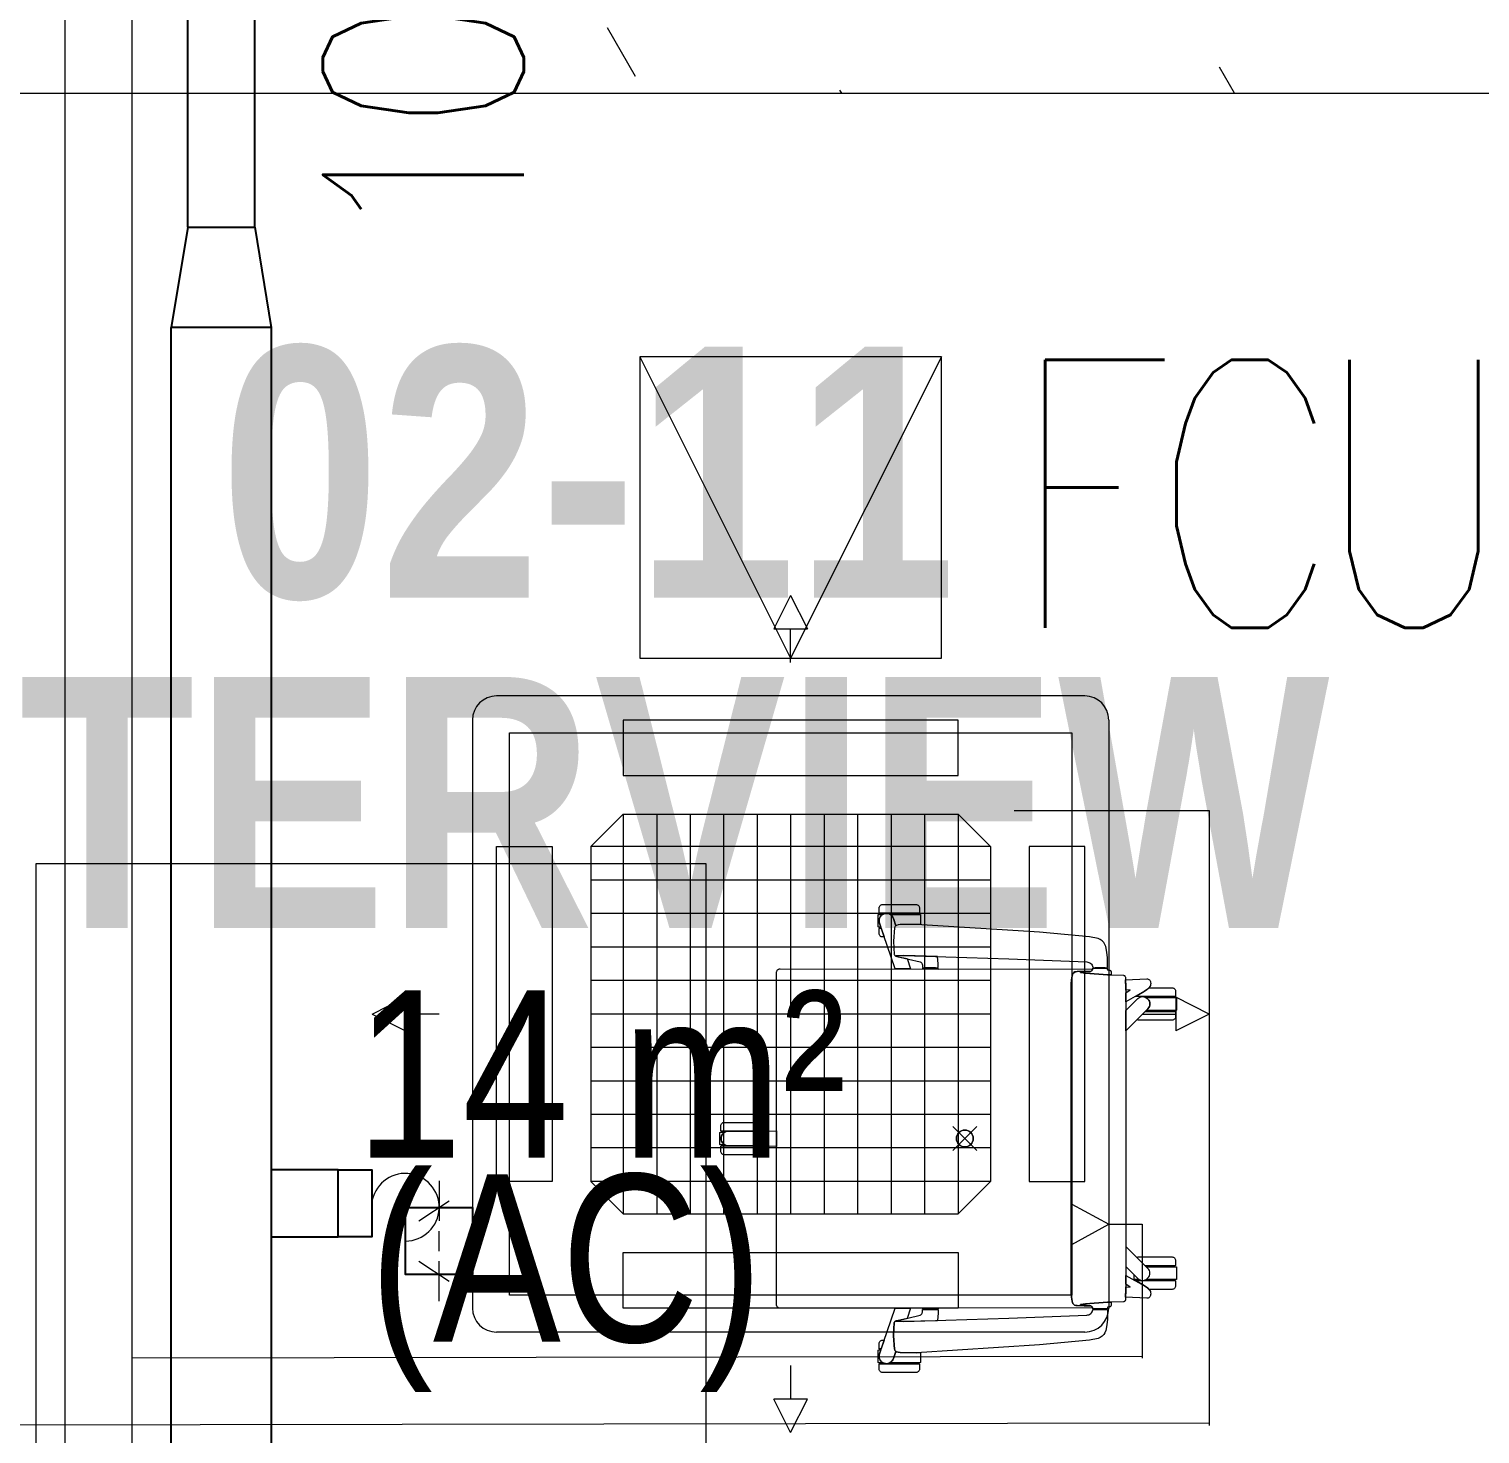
# Model space of a CAD drawing. Header units: millimetres. Extents: x 50620 to 404449, y -131543 to 97.
# Drawn here: x 357591 to 359758, y -90667 to -88569 of the extents above; entities that cross this region are included whole.
import ezdxf

# ---------------------------------------------------------------- set-up
doc = ezdxf.new("R2010")
doc.units = ezdxf.units.MM
doc.linetypes.add('CONTINOUS', pattern=[0])
for name, color, linetype, lineweight in [('1599_DB_A_BLK2_HQ_R21-2ND STOREY 20230517--$0$S-_COLN----_E', 8, 'Continuous', 9), ('A-_ANOTTBLK_P', 7, 'Continuous', 9), ('A-_ROOMNAME_A', 8, 'Continuous', 9), ('FURNITURE', 8, 'Continuous', 9), ('M-_ACMV TX', 6, 'Continuous', 25), ('M-_ACON----_E-N', 7, 'Continuous', 9), ('M-_ARCHI', 8, 'Continuous', 5), ('M-AC-TEXT', 5, 'CONTINOUS', 25), ('M-ACMV_CDP', 190, 'DRAIN_PIPE', 13), ('M-ACMV_FAD', 3, 'Continuous', 25), ('M-ACMV_FCU', 5, 'Continuous', 25), ('M-ACMV_FLEXD', 222, 'Continuous', 25), ('M-ACMV_REF-P', 134, '500-1-RP', 9), ('M-FA TEXT', 3, 'Continuous', 25), ('M_FCU_ACESSPANEL', 32, 'REFRIGERANT', 25)]:
    doc.layers.add(name, color=color, linetype=linetype, lineweight=lineweight)
doc.styles.add('Arial', font='arial.ttf', dxfattribs={"width": 0.8, "height": 300})
doc.styles.add('Arial Narrow_4', font='ARIALN.TTF', dxfattribs={"height": 375})
doc.styles.add('Arial Narrow_B_2', font='ARIALNB.TTF', dxfattribs={"height": 500})
doc.styles.add('ROMANS', font='romans.shx', dxfattribs={"width": 0.8})
doc.styles.get("Standard").update_dxf_attribs({"font": 'arial.ttf'})
doc.linetypes.add('500-1-RP', pattern='A,0.75,-0.5,0.75,-0.5,0.75,-0.5,0.75,-1.7,["RP",Standard,S=1,R=0,X=-1,Y=-0.5],-1.7', length=7.9)
doc.linetypes.add('BATTING', pattern='A,0.0001,-0.1,[134,ltypeshp.shx,S=0.1,R=0,X=-0.1,Y=0],-0.2,[134,ltypeshp.shx,S=0.1,R=180,X=0.1,Y=0],-0.1', length=0.4001)
doc.linetypes.add('DRAIN_PIPE', pattern='A,0.5,-0.2,["D",Standard,S=0.1,R=0,X=-0.1,Y=-0.05],-0.25', length=0.95)
doc.linetypes.add('REFRIGERANT', pattern='A,15,-5.08,["R",Standard,S=2.54,R=0,X=-2.54,Y=-1.27],-5.08', length=25.16)

# ---------------------------------------------------------------- blocks, each defined once
blk = doc.blocks.new('A$Ca8a76259')
at = {"layer": 'M-ACMV_FCU', "lineweight": 18}
for p, q in [((0, 625), (-25, 575)), ((0, 625), (25, 575)), ((-25, 575), (25, 575)), ((0, 525), (0, 575)), ((439, 475), (-439, 475)), ((439, 475), (439, 475)), ((-475, 439), (-475, -439)), ((475, 439), (475, 439)), ((475, 439), (475, -439)), ((-298.5, 250), (-250, 298.5)), ((-250, 298.5), (250, 298.5)), ((-250, 298.5), (-250, -298.5)), ((-200, 298.5), (-200, -298.5)), ((-150, 298.5), (-150, -298.5)), ((-100, 298.5), (-100, -298.5)), ((-50, 298.5), (-50, -298.5)), ((0, 298.5), (0, -298.5)), ((50, 298.5), (50, -298.5)), ((100, 298.5), (100, -298.5)), ((150, 298.5), (150, -298.5)), ((200, 298.5), (200, -298.5)), ((250, 298.5), (298.5, 250)), ((250, 298.5), (250, -298.5)), ((-298.5, 250), (-298.5, -250)), ((298.5, 250), (-298.5, 250)), ((298.5, 250), (298.5, -250)), ((298.5, 200), (-298.5, 200)), ((298.5, 150), (-298.5, 150)), ((298.5, 100), (-298.5, 100)), ((298.5, 50), (-298.5, 50)), ((-625, 0), (-575, 25)), ((-575, -25), (-575, 25)), ((575, 25), (575, -25)), ((625, 0), (575, 25)), ((-625, 0), (-575, -25)), ((-525, 0), (-575, 0)), ((298.5, 0), (-298.5, 0)), ((525, 0), (575, 0)), ((625, 0), (575, -25)), ((298.5, -50), (-298.5, -50)), ((298.5, -100), (-298.5, -100)), ((298.5, -150), (-298.5, -150)), ((298.5, -200), (-298.5, -200)), ((-250, -298.5), (-298.5, -250)), ((298.5, -250), (-298.5, -250)), ((250, -298.5), (298.5, -250)), ((-250, -298.5), (250, -298.5)), ((439, -475), (-439, -475)), ((0, -525), (0, -575)), ((25, -575), (-25, -575)), ((0, -625), (-25, -575)), ((0, -625), (25, -575))]:
    blk.add_line(p, q, dxfattribs=at)
for points in [[(-250, 356), (250, 356), (250, 439), (-250, 439)], [(420, 420), (420, -420), (-420, -420), (-420, 420)], [(-356, 250), (-356, -250), (-439, -250), (-439, 250)], [(356, 250), (356, -250), (439, -250), (439, 250)], [(-250, -356), (250, -356), (250, -439), (-250, -439)]]:
    blk.add_lwpolyline(points, close=True, dxfattribs=at)
for centre, start, end in [((-439, 439), 90, 180), ((439, 439), 0, 90), ((-439, -439), 180, 270), ((439, -439), 270, 0)]:
    blk.add_arc(centre, 36, start, end, dxfattribs=at)
blk = doc.blocks.new('A$C49267d6b')
at = {"layer": 'M-_ACON----_E-N', "lineweight": 0}
for p, q in [((0, 127), (0, 76.2)), ((-25.4, 76.2), (12.7, 101.6)), ((0, 63.5), (0, 38.1)), ((-25.4, 25.4), (12.7, 0)), ((0, -25.4), (0, 25.4))]:
    blk.add_line(p, q, dxfattribs=at)
blk = doc.blocks.new('A$C81577ca4')
at = {"layer": 'M-ACMV_REF-P', "lineweight": 0, "ltscale": 0.75}
for p, q in [((19, -95), (-36, -125)), ((-36, -125), (-86, -125)), ((19, -155), (-36, -125))]:
    blk.add_line(p, q, dxfattribs=at)
blk = doc.blocks.new('ACESS PANEL(450x450)')
at = {"layer": 'A-_ANOTTBLK_P', "color": 30, "ltscale": 10}
for p, q in [((-225, 225), (0, -225)), ((225, 225), (-225, 225)), ((-225, 225), (-225, -225)), ((225, 225), (0, -225)), ((225, -225), (225, 225)), ((-225, -225), (225, -225))]:
    blk.add_line(p, q, dxfattribs=at)
blk = doc.blocks.new('ARCHI 2ND_2024 09 11')
at = {"layer": '1599_DB_A_BLK2_HQ_R21-2ND STOREY 20230517--$0$S-_COLN----_E', "lineweight": 5}
h = blk.add_hatch(dxfattribs=at)
h.set_pattern_fill('FP_3', color=8, style=0, pattern_type=2)
h.set_pattern_definition([(6e-11, (-28420.7, -3975.34), (1016, 254), [83.82, -678.18, 83.82, -678.18, -4064]), (6e-11, (-28420.7, -3975.34), (1016, 254), [-1524, 83.82, -1440.18, 83.82, -678.18, -1778]), (6e-11, (-28420.7, -3975.34), (1016, 254), [-3810, 83.82, -424.18, 83.82, -1186.18]), (120, (-28039.7, -3848.34), (-727.9705, 752.8818), [83.82, -678.18, 83.82, -678.18, -4064]), (120, (-28039.7, -3848.34), (-727.9705, 752.8818), [-1524, 83.82, -1440.18, 83.82, -678.18, -1778]), (120, (-28039.7, -3848.34), (-727.9705, 752.8818), [-3810, 83.82, -424.18, 83.82, -1186.18]), (240, (-27912.7, -3340.34), (-288.0295, -1006.8818), [83.82, -678.18, 83.82, -678.18, -4064]), (240, (-27912.7, -3340.34), (-288.0295, -1006.8818), [-1524, 83.82, -1440.18, 83.82, -678.18, -1778]), (240, (-27912.7, -3340.34), (-288.0295, -1006.8818), [-3810, 83.82, -424.18, 83.82, -1186.18])])
h.paths.add_polyline_path([(-25861.6, -60666.7), (-23750, -60666.7), (-23750, -60566.7), (-28750, -60566.7), (-28750, -60666.7)], flags=0)
at = {"layer": '1599_DB_A_BLK2_HQ_R21-2ND STOREY 20230517--$0$S-_COLN----_E', "color": 8, "lineweight": 5}
blk.add_line((-28750, -60666.7), (-23750, -60666.7), dxfattribs=at)
at = {"layer": 'FURNITURE', "color": 8, "lineweight": 5, "flags": 128}
for points in [[(-27385.3, -63416.9), (-27385.3, -61816.9), (-26385.3, -61816.9), (-26385.3, -63416.9)], [(-26128.1, -61911), (-26128.1, -61893.7), (-26128.1, -61893.5), (-26128, -61893.3), (-26127.9, -61893.2), (-26127.8, -61893), (-26127.7, -61892.9), (-26127.6, -61892.9), (-26127.4, -61892.8), (-26127.3, -61892.8), (-26127.2, -61892.8), (-26120.9, -61892.8), (-26122.5, -61893.8), (-26123.9, -61895.2), (-26125, -61896.7), (-26125.9, -61898.4), (-26126.4, -61900.3), (-26126.6, -61902.2), (-26126.5, -61904.1), (-26126.1, -61906), (-26124, -61911.9), (-26127.2, -61911.9), (-26127.3, -61911.8), (-26127.5, -61911.8), (-26127.7, -61911.7), (-26127.8, -61911.6), (-26127.9, -61911.5), (-26128, -61911.4), (-26128, -61911.2), (-26128.1, -61911.1)], [(-26066.2, -61890.2), (-26066.2, -61890.4), (-26066.3, -61890.6), (-26066.4, -61890.8), (-26066.5, -61891), (-26066.7, -61891.1), (-26066.9, -61891.2), (-26067, -61891.2), (-26067.2, -61891.2), (-26125.6, -61891.2), (-26125.8, -61891.2), (-26126, -61891.2), (-26126.1, -61891.1), (-26126.3, -61891), (-26126.4, -61890.8), (-26126.5, -61890.6), (-26126.6, -61890.4), (-26126.6, -61890.2), (-26126.6, -61883.2), (-26126.5, -61882.2), (-26126.2, -61881.3), (-26125.7, -61880.4), (-26125.1, -61879.6), (-26124.3, -61879), (-26123.5, -61878.6), (-26122.5, -61878.3), (-26121.5, -61878.2), (-26071.3, -61878.2), (-26070.5, -61878.2), (-26069.7, -61878.4), (-26069, -61878.7), (-26068.3, -61879.1), (-26067.7, -61879.6), (-26067.2, -61880.2), (-26066.8, -61880.9), (-26066.5, -61881.6), (-26066.3, -61882.4), (-26066.2, -61883.2)], [(-26101.4, -61909.7), (-26102.1, -61910.1), (-26102.6, -61910.7), (-26103, -61911.4), (-26103.3, -61912.1), (-26103.5, -61912.9), (-26105.3, -61932.9), (-26104, -61952.9), (-26103.7, -61953.4), (-26103.3, -61954), (-26102.9, -61954.4), (-26102.4, -61954.7), (-26101.3, -61955.2), (-26100.2, -61955.5), (-26084.7, -61958.9), (-26079.5, -61974.3), (-26102.8, -61974.3), (-26126.1, -61906), (-26126.5, -61903.9), (-26126.6, -61901.7), (-26126.3, -61899.6), (-26125.5, -61897.5), (-26124.4, -61895.7), (-26122.9, -61894.1), (-26121.1, -61892.8), (-26119.1, -61891.9), (-26117, -61891.5), (-26114.8, -61891.4), (-26112.7, -61891.7), (-26110.7, -61892.5), (-26108.8, -61893.6), (-26107.3, -61895.1), (-26106, -61896.9), (-26105.1, -61898.9)], [(-26064.7, -61907.9), (-26070.7, -61907.7), (-26095.2, -61908.1), (-26097.9, -61908.5), (-26100.6, -61909.3), (-26101, -61909.5), (-26101.4, -61909.7), (-26105.1, -61898.9), (-26105.9, -61897), (-26107.1, -61895.3), (-26108.5, -61893.9), (-26110.2, -61892.8), (-26065.6, -61892.8), (-26065.5, -61892.8), (-26065.3, -61892.8), (-26065.2, -61892.9), (-26065.1, -61892.9), (-26065, -61893), (-26064.9, -61893.2), (-26064.8, -61893.3), (-26064.7, -61893.5), (-26064.7, -61893.7)], [(-26087.3, -61892.8), (-26105.5, -61892.8), (-26105.5, -61891.2), (-26087.3, -61891.2)], [(-26125.6, -61913.4), (-26123.5, -61913.4), (-26119.1, -61926.4), (-26121.5, -61926.4), (-26122.5, -61926.4), (-26123.5, -61926.1), (-26124.3, -61925.6), (-26125.1, -61925), (-26125.7, -61924.2), (-26126.2, -61923.3), (-26126.5, -61922.4), (-26126.6, -61921.4), (-26126.6, -61914.4), (-26126.6, -61914.2), (-26126.5, -61914), (-26126.4, -61913.8), (-26126.3, -61913.7), (-26126.1, -61913.5), (-26126, -61913.4), (-26125.8, -61913.4)], [(-26100.6, -61909.3), (-26101.3, -61909.6), (-26102, -61910.1), (-26102.6, -61910.7), (-26103, -61911.3), (-26103.3, -61912.1), (-26103.5, -61912.9), (-26105.3, -61932.9), (-26104, -61952.9), (-26103.7, -61953.4), (-26103.3, -61954), (-26102.9, -61954.4), (-26102.4, -61954.7), (-26101.2, -61955.2), (-26101.4, -61955.1), (-26101.4, -61955.1), (-26101.4, -61955.1), (-26101.4, -61955.1), (-26101.4, -61955.1), (-26101.4, -61955), (-26101.4, -61955), (-26101.4, -61955), (-26101.4, -61955), (-26101.4, -61954.9), (-26101.4, -61954.9), (-26101.2, -61954.9), (-26101.1, -61954.8), (-26100.3, -61954.7), (-26099.5, -61954.6), (-26089.4, -61954.4), (-25932.8, -61959.1), (-25816.2, -61963.8), (-25814.7, -61964), (-25813.2, -61964.5), (-25811.8, -61965.2), (-25810.5, -61966.1), (-25809.5, -61967.3), (-25808.6, -61968.6), (-25808, -61970.1), (-25807.6, -61971.6), (-25807.6, -61971.8), (-25807.5, -61971.9), (-25807.4, -61972.1), (-25807.3, -61972.2), (-25807.1, -61972.3), (-25807, -61972.4), (-25806.8, -61972.4), (-25806.6, -61972.5), (-25786.6, -61972.5), (-25786.4, -61972.4), (-25786.2, -61972.4), (-25786.1, -61972.3), (-25785.9, -61972.2), (-25785.8, -61972), (-25785.7, -61971.8), (-25785.6, -61971.7), (-25785.6, -61971.5), (-25785.6, -61957.9), (-25786.3, -61949.3), (-25788, -61940.9), (-25789.3, -61937.7), (-25791.2, -61934.8), (-25793.6, -61932.3), (-25796.5, -61930.3), (-25799.6, -61928.9), (-25812.3, -61926.5), (-25887.1, -61919.5), (-26070.7, -61907.7), (-26095.2, -61908.1), (-26097.9, -61908.5)], [(-26100.2, -61955.5), (-26065.1, -61963.9), (-26064.4, -61964.2), (-26063.7, -61964.7), (-26063.1, -61965.2), (-26062.7, -61965.9), (-26062.3, -61966.6), (-26062.1, -61967.4), (-26062, -61968.2), (-26061.9, -61971.5), (-26061.8, -61971.7), (-26061.8, -61971.9), (-26061.7, -61972), (-26061.6, -61972.2), (-26061.4, -61972.3), (-26061.2, -61972.4), (-26061, -61972.4), (-26060.8, -61972.5), (-26039.3, -61972.5), (-26039.1, -61972.4), (-26038.9, -61972.4), (-26038.8, -61972.3), (-26038.6, -61972.2), (-26038.5, -61972), (-26038.4, -61971.9), (-26038.3, -61971.7), (-26038.3, -61971.5), (-26038.3, -61966.9), (-26039.4, -61955.7), (-26039.4, -61955.6), (-26089.4, -61954.4), (-26099.5, -61954.6), (-26100.3, -61954.7), (-26101.1, -61954.8), (-26101.2, -61954.9), (-26101.4, -61954.9), (-26101.4, -61954.9), (-26101.4, -61955), (-26101.4, -61955), (-26101.4, -61955), (-26101.4, -61955), (-26101.4, -61955.1), (-26101.4, -61955.1), (-26101.4, -61955.1), (-26101.4, -61955.1), (-26101.4, -61955.1), (-26101.2, -61955.2)], [(-26274.5, -61974.2), (-25807.7, -61974.6), (-25808, -61975.4), (-25808.5, -61976.2), (-25809.1, -61976.9), (-25809.7, -61977.5), (-25831, -61978.3), (-25832.8, -61978.4), (-25834.6, -61978.8), (-25836, -61980), (-25837.1, -61981.3), (-25837.9, -61982.9), (-25838.4, -61984.6), (-25839.5, -61990.7), (-25839.8, -61996.9), (-25839.8, -62458.2), (-25839.5, -62464.4), (-25838.4, -62470.5), (-25837.9, -62472.2), (-25837.1, -62473.7), (-25836, -62475.1), (-25834.6, -62476.2), (-25832.8, -62476.6), (-25831, -62476.8), (-25809.7, -62477.6), (-25809.1, -62478.2), (-25808.5, -62478.9), (-25808, -62479.6), (-25807.7, -62480.5), (-26274.5, -62480.9), (-26275.3, -62480.8), (-26276.1, -62480.7), (-26276.8, -62480.4), (-26277.5, -62479.9), (-26278.1, -62479.4), (-26278.6, -62478.8), (-26279, -62478.2), (-26279.3, -62477.4), (-26279.5, -62476.7), (-26279.5, -62475.9), (-26279.5, -61992.7), (-26279.5, -61979.2), (-26279.5, -61978.4), (-26279.3, -61977.6), (-26279, -61976.9), (-26278.6, -61976.2), (-26278.1, -61975.6), (-26277.5, -61975.1), (-26276.8, -61974.7), (-26276.1, -61974.4), (-26275.3, -61974.2)], [(-26038.3, -61974.4), (-26038.3, -61974.1), (-26038.3, -61973.9), (-26038.4, -61973.7), (-26038.5, -61973.5), (-26038.6, -61973.4), (-26038.8, -61973.2), (-26038.9, -61973.1), (-26039.1, -61973.1), (-26039.3, -61973.1), (-26060.8, -61973.1), (-26061, -61973.1), (-26061.2, -61973.1), (-26061.4, -61973.2), (-26061.6, -61973.4), (-26061.7, -61973.5), (-26061.8, -61973.7), (-26061.8, -61973.9), (-26061.9, -61974.1), (-26061.9, -61974.3)], [(-26042.5, -61973.1), (-26042.5, -61972.5), (-26057.6, -61972.5), (-26057.6, -61973.1)], [(-25839.8, -61996.9), (-25839.5, -61990.7), (-25838.4, -61984.6), (-25837.9, -61982.9), (-25837.1, -61981.3), (-25836, -61980), (-25834.6, -61978.8), (-25832.8, -61978.4), (-25831, -61978.3), (-25809.7, -61977.5), (-25810.2, -61977.9), (-25815.9, -61978.2), (-25825.1, -61978.8), (-25825.2, -61978.9), (-25825.4, -61978.9), (-25825.6, -61979), (-25825.7, -61979.1), (-25825.8, -61979.3), (-25825.9, -61979.4), (-25825.9, -61979.6), (-25818.5, -61980.5), (-25785.4, -61982.9), (-25761.7, -61983.8), (-25761.2, -61983.9), (-25760.7, -61984), (-25760.2, -61984.3), (-25759.9, -61984.6), (-25759.5, -61984.9), (-25759.2, -61985.4), (-25758.9, -61986.8), (-25758.7, -61988.2), (-25758.1, -62002.1), (-25758.1, -62227.5), (-25758.1, -62453), (-25758.7, -62466.8), (-25758.9, -62468.3), (-25759.2, -62469.7), (-25759.5, -62470.1), (-25759.9, -62470.5), (-25760.2, -62470.8), (-25760.7, -62471), (-25761.2, -62471.2), (-25761.7, -62471.2), (-25785.4, -62472.1), (-25818.5, -62474.5), (-25825.9, -62475.4), (-25825.8, -62475.6), (-25825.8, -62475.8), (-25825.7, -62475.9), (-25825.5, -62476), (-25825.4, -62476.1), (-25825.2, -62476.2), (-25825.1, -62476.2), (-25815.9, -62476.8), (-25810.2, -62477.1), (-25809.7, -62477.6), (-25831, -62476.8), (-25832.8, -62476.6), (-25834.6, -62476.2), (-25836, -62475.1), (-25837.1, -62473.7), (-25837.9, -62472.2), (-25838.4, -62470.5), (-25839.5, -62464.4), (-25839.8, -62458.2)], [(-25780.2, -61978.8), (-25780, -61982.9), (-25785.4, -61982.9), (-25818.5, -61980.5), (-25825.9, -61979.6), (-25825.9, -61979.4), (-25825.8, -61979.3), (-25825.7, -61979.1), (-25825.6, -61979), (-25825.4, -61978.9), (-25825.2, -61978.9), (-25825.1, -61978.8), (-25815.9, -61978.2), (-25810.2, -61977.9), (-25809.7, -61977.5), (-25808.9, -61976.7), (-25808.3, -61975.8), (-25807.8, -61974.9), (-25807.5, -61973.8), (-25807.4, -61973.7), (-25807.4, -61973.6), (-25807.3, -61973.5), (-25807.2, -61973.3), (-25807, -61973.2), (-25806.9, -61973.1), (-25806.7, -61973.1), (-25806.5, -61973.1), (-25786.8, -61973.1), (-25786.6, -61973.1), (-25786.4, -61973.1), (-25786.3, -61973.2), (-25786.1, -61973.3), (-25786, -61973.5), (-25785.9, -61973.6), (-25785.8, -61973.8), (-25785.8, -61974), (-25785.7, -61975.7), (-25784.8, -61975.8), (-25782.5, -61976), (-25782, -61976.2), (-25781.5, -61976.5), (-25781.1, -61976.8), (-25780.7, -61977.2), (-25780.5, -61977.7), (-25780.3, -61978.3)], [(-25804.1, -61972.5), (-25804.1, -61973.1), (-25789.1, -61973.1), (-25789.1, -61972.5)], [(-25723.1, -62001.9), (-25726.5, -62004.9), (-25730.3, -62007.5), (-25758.1, -62023.3), (-25758.1, -62009.8), (-25751.9, -62005.3), (-25758.1, -62006.1), (-25758.1, -62002.1), (-25758.5, -61990.6), (-25758.5, -61990.6), (-25727, -61989), (-25725.9, -61989.1), (-25724.9, -61989.3), (-25723.9, -61989.8), (-25723, -61990.4), (-25722.3, -61991.2), (-25721.7, -61992.1), (-25721.3, -61993.1), (-25721.1, -61994.2), (-25720.9, -61995.8), (-25721.1, -61997.5), (-25721.5, -61999), (-25722.2, -62000.5)], [(-25725.6, -62018.9), (-25725.1, -62019.4), (-25723.9, -62020.9), (-25723, -62022.6), (-25722.4, -62024.5), (-25722.2, -62026.5), (-25722.4, -62028.5), (-25723, -62030.3), (-25723.9, -62032.1), (-25725.1, -62033.6), (-25758.1, -62066.6), (-25758.1, -62036.3), (-25740.3, -62018.5), (-25738.7, -62017.2), (-25737, -62016.3), (-25735.1, -62015.7), (-25733.2, -62015.5), (-25731.2, -62015.7), (-25729.3, -62016.3), (-25727.6, -62017.2), (-25726.1, -62018.5)], [(-25743.7, -62015.4), (-25730.3, -62007.5), (-25726.8, -62005.1), (-25723.7, -62002.4), (-25688.9, -62002.4), (-25688, -62002.5), (-25687, -62002.8), (-25686.1, -62003.2), (-25685.4, -62003.9), (-25684.9, -62004.5), (-25684.5, -62005.1), (-25684.2, -62005.9), (-25684, -62006.6), (-25683.9, -62007.4), (-25683.9, -62014.5), (-25683.9, -62014.6), (-25684, -62014.8), (-25684, -62014.9), (-25684.1, -62015), (-25684.2, -62015.2), (-25684.3, -62015.3), (-25684.5, -62015.4), (-25684.6, -62015.4), (-25684.8, -62015.4), (-25684.9, -62015.5), (-25743.3, -62015.5), (-25743.4, -62015.5), (-25743.5, -62015.4)], [(-25727.6, -62036.1), (-25725.1, -62033.6), (-25723.9, -62032.1), (-25723, -62030.3), (-25722.4, -62028.5), (-25722.2, -62026.5), (-25722.4, -62024.5), (-25723, -62022.6), (-25723.9, -62020.9), (-25725.1, -62019.4), (-25725.6, -62018.9), (-25726.1, -62018.5), (-25727, -62017.7), (-25728, -62017), (-25683.4, -62017), (-25683.2, -62017), (-25683, -62017), (-25682.9, -62017.1), (-25682.7, -62017.3), (-25682.6, -62017.4), (-25682.5, -62017.6), (-25682.4, -62017.8), (-25682.4, -62018), (-25682.4, -62035.1), (-25682.4, -62035.3), (-25682.5, -62035.5), (-25682.6, -62035.6), (-25682.7, -62035.8), (-25682.9, -62035.9), (-25683, -62036), (-25683.2, -62036.1), (-25683.4, -62036.1)], [(-25705, -62017), (-25723.1, -62017), (-25723.1, -62015.5), (-25705, -62015.5)], [(-25684.9, -62037.6), (-25684.7, -62037.6), (-25684.5, -62037.7), (-25684.4, -62037.8), (-25684.2, -62037.9), (-25684.1, -62038), (-25684, -62038.2), (-25683.9, -62038.4), (-25683.9, -62038.6), (-25683.9, -62045.6), (-25684, -62046.5), (-25684.2, -62047.4), (-25684.6, -62048.1), (-25685.1, -62048.9), (-25685.7, -62049.5), (-25686.4, -62050), (-25687.2, -62050.4), (-25688.1, -62050.6), (-25688.9, -62050.7), (-25739.2, -62050.7), (-25740, -62050.6), (-25740.8, -62050.4), (-25741.6, -62050.1), (-25729.1, -62037.6)], [(-25723.1, -62036.1), (-25705, -62036.1), (-25705, -62037.6), (-25723.1, -62037.6)], [(-26357, -62237.1), (-26363.4, -62237.1), (-26363.5, -62237.1), (-26363.7, -62237), (-26363.9, -62236.9), (-26364, -62236.8), (-26364.1, -62236.7), (-26364.2, -62236.6), (-26364.3, -62236.4), (-26364.3, -62236.3), (-26364.4, -62236.1), (-26364.4, -62219), (-26364.3, -62218.8), (-26364.3, -62218.6), (-26364.2, -62218.4), (-26364.1, -62218.3), (-26363.9, -62218.1), (-26363.7, -62218.1), (-26363.5, -62218), (-26363.4, -62218), (-26357, -62218), (-26358.6, -62219.1), (-26360, -62220.4), (-26361.1, -62222), (-26361.9, -62223.8), (-26362.4, -62225.6), (-26362.5, -62227.5), (-26362.4, -62229.4), (-26361.9, -62231.3), (-26361.1, -62233), (-26360, -62234.6), (-26358.6, -62236)], [(-26302.5, -62208.4), (-26302.5, -62215.5), (-26302.5, -62215.7), (-26302.6, -62215.8), (-26302.7, -62216), (-26302.8, -62216.2), (-26303, -62216.3), (-26303.1, -62216.4), (-26303.3, -62216.4), (-26303.5, -62216.5), (-26361.8, -62216.5), (-26362, -62216.5), (-26362.2, -62216.4), (-26362.3, -62216.4), (-26362.4, -62216.3), (-26362.6, -62216.2), (-26362.7, -62216), (-26362.8, -62215.8), (-26362.8, -62215.7), (-26362.9, -62215.5), (-26362.9, -62208.4), (-26362.8, -62207.4), (-26362.5, -62206.5), (-26362, -62205.6), (-26361.4, -62204.9), (-26360.6, -62204.2), (-26359.8, -62203.8), (-26358.8, -62203.5), (-26357.8, -62203.4), (-26307.5, -62203.4), (-26306.7, -62203.5), (-26305.8, -62203.7), (-26305, -62204.1), (-26304.3, -62204.6), (-26303.7, -62205.2), (-26303.2, -62205.9), (-26302.8, -62206.7), (-26302.6, -62207.5)], [(-26279.5, -62215.8), (-26279.5, -62239.3), (-26303.5, -62238.6), (-26303.5, -62238.6), (-26351.4, -62238.6), (-26353.4, -62238.4), (-26355.2, -62237.9), (-26357, -62237.1), (-26358.6, -62236), (-26359.9, -62234.6), (-26361, -62233.1), (-26361.9, -62231.3), (-26362.4, -62229.5), (-26362.5, -62227.5), (-26362.4, -62225.6), (-26361.9, -62223.7), (-26361, -62222), (-26359.9, -62220.4), (-26358.6, -62219), (-26357, -62217.9), (-26355.2, -62217.1), (-26353.4, -62216.6), (-26351.4, -62216.5), (-26303.5, -62216.5), (-26303.5, -62216.5)], [(-25998.6, -62215), (-26001, -62215.2), (-26003.4, -62215.9), (-26005.6, -62217.1), (-26007.5, -62218.6), (-26009, -62220.5), (-26010.2, -62222.7), (-26010.9, -62225.1), (-26011.2, -62227.5), (-26010.9, -62230), (-26010.2, -62232.3), (-26009, -62234.5), (-26007.5, -62236.4), (-26005.6, -62238), (-26003.4, -62239.1), (-26001, -62239.9), (-25998.6, -62240.1), (-25996.1, -62239.9), (-25993.8, -62239.1), (-25991.6, -62238), (-25989.7, -62236.4), (-25988.1, -62234.5), (-25987, -62232.3), (-25986.2, -62230), (-25986, -62227.5), (-25986.2, -62225.1), (-25987, -62222.7), (-25988.1, -62220.5), (-25989.7, -62218.6), (-25991.6, -62217.1), (-25993.8, -62215.9), (-25996.1, -62215.2), (-25998.6, -62215), (-26001, -62215.2), (-26003.4, -62215.9), (-26005.6, -62217.1), (-26007.5, -62218.6), (-26009, -62220.5), (-26010.2, -62222.7), (-26010.9, -62225.1), (-26011.2, -62227.5), (-26010.9, -62230), (-26010.2, -62232.3), (-26009, -62234.5), (-26007.5, -62236.4), (-26005.6, -62238), (-26003.4, -62239.1), (-26001, -62239.9), (-25998.6, -62240.1), (-25996.1, -62239.9), (-25993.8, -62239.1), (-25991.6, -62238), (-25989.7, -62236.4), (-25988.1, -62234.5), (-25987, -62232.3), (-25986.2, -62230), (-25986, -62227.5), (-25986.2, -62225.1), (-25987, -62222.7), (-25988.1, -62220.5), (-25989.7, -62218.6), (-25991.6, -62217.1), (-25993.8, -62215.9), (-25996.1, -62215.2), (-25998.6, -62215), (-26001, -62215.2), (-26003.4, -62215.9), (-26005.6, -62217.1), (-26007.5, -62218.6), (-26009, -62220.5), (-26010.2, -62222.7), (-26010.9, -62225.1), (-26011.2, -62227.5), (-26010.9, -62230), (-26010.2, -62232.3), (-26009, -62234.5), (-26007.5, -62236.4), (-26005.6, -62238), (-26003.4, -62239.1), (-26001, -62239.9), (-25998.6, -62240.1), (-25996.1, -62239.9), (-25993.8, -62239.1), (-25991.6, -62238), (-25989.7, -62236.4), (-25988.1, -62234.5), (-25987, -62232.3), (-25986.2, -62230), (-25986, -62227.5), (-25986.2, -62225.1), (-25987, -62222.7), (-25988.1, -62220.5), (-25989.7, -62218.6), (-25991.6, -62217.1), (-25993.8, -62215.9), (-25996.1, -62215.2), (-25998.6, -62215), (-26001, -62215.2), (-26003.4, -62215.9), (-26005.6, -62217.1), (-26007.5, -62218.6), (-26009, -62220.5), (-26010.2, -62222.7), (-26010.9, -62225.1), (-26011.2, -62227.5), (-26010.9, -62230), (-26010.2, -62232.3), (-26009, -62234.5), (-26007.5, -62236.4), (-26005.6, -62238), (-26003.4, -62239.1), (-26001, -62239.9), (-25998.6, -62240.1), (-25996.1, -62239.9), (-25993.8, -62239.1), (-25991.6, -62238), (-25989.7, -62236.4), (-25988.1, -62234.5), (-25987, -62232.3), (-25986.2, -62230), (-25986, -62227.5), (-25986.2, -62225.1), (-25987, -62222.7), (-25988.1, -62220.5), (-25989.7, -62218.6), (-25991.6, -62217.1), (-25993.8, -62215.9), (-25996.1, -62215.2), (-25998.6, -62215), (-25996.1, -62215.2), (-25993.8, -62215.9), (-25991.6, -62217.1), (-25989.7, -62218.6), (-25988.1, -62220.5), (-25987, -62222.7), (-25986.2, -62225.1), (-25986, -62227.5), (-25986.2, -62230), (-25987, -62232.3), (-25988.1, -62234.5), (-25989.7, -62236.4), (-25991.6, -62238), (-25993.8, -62239.1), (-25996.1, -62239.9), (-25998.6, -62240.1), (-26001, -62239.9), (-26003.4, -62239.1), (-26005.6, -62238), (-26007.5, -62236.4), (-26009, -62234.5), (-26010.2, -62232.3), (-26010.9, -62230), (-26011.2, -62227.5), (-26010.9, -62225.1), (-26010.2, -62222.7), (-26009, -62220.5), (-26007.5, -62218.6), (-26005.6, -62217.1), (-26003.4, -62215.9), (-26001, -62215.2)], [(-26303.5, -62238.6), (-26303.3, -62238.6), (-26303.1, -62238.7), (-26303, -62238.8), (-26302.8, -62238.9), (-26302.7, -62239), (-26302.6, -62239.2), (-26302.5, -62239.4), (-26302.5, -62239.6), (-26302.5, -62246.6), (-26302.6, -62247.6), (-26302.9, -62248.6), (-26303.4, -62249.4), (-26304, -62250.2), (-26304.7, -62250.8), (-26305.6, -62251.3), (-26306.6, -62251.6), (-26307.5, -62251.7), (-26357.8, -62251.7), (-26358.8, -62251.6), (-26359.8, -62251.3), (-26360.6, -62250.8), (-26361.4, -62250.2), (-26362, -62249.4), (-26362.5, -62248.6), (-26362.8, -62247.6), (-26362.9, -62246.6), (-26362.9, -62239.6), (-26362.8, -62239.4), (-26362.8, -62239.2), (-26362.7, -62239), (-26362.6, -62238.9), (-26362.4, -62238.8), (-26362.2, -62238.7), (-26362, -62238.6), (-26361.8, -62238.6)], [(-25740.3, -62436.6), (-25738.7, -62437.8), (-25737, -62438.7), (-25735.1, -62439.3), (-25733.2, -62439.5), (-25731.2, -62439.3), (-25729.3, -62438.7), (-25727.6, -62437.8), (-25726, -62436.6), (-25725.6, -62436.1), (-25725.1, -62435.7), (-25723.9, -62434.1), (-25723, -62432.4), (-25722.4, -62430.5), (-25722.2, -62428.5), (-25722.4, -62426.6), (-25723, -62424.7), (-25723.9, -62423), (-25725.1, -62421.4), (-25758.1, -62388.5), (-25758.1, -62418.7), (-25740.3, -62436.6), (-25739.3, -62437.4), (-25738.3, -62438.1), (-25744.7, -62438.1), (-25744.9, -62438.1), (-25745.1, -62438), (-25745.3, -62437.9), (-25745.5, -62437.8), (-25745.6, -62437.6), (-25745.7, -62437.5), (-25745.7, -62437.3), (-25745.8, -62437.1), (-25745.8, -62431.1)], [(-25683.9, -62416.4), (-25683.9, -62416.6), (-25684, -62416.8), (-25684.1, -62417), (-25684.2, -62417.2), (-25684.4, -62417.3), (-25684.5, -62417.4), (-25684.7, -62417.4), (-25684.9, -62417.5), (-25729.1, -62417.5), (-25741.6, -62405), (-25740.8, -62404.6), (-25740, -62404.4), (-25739.2, -62404.4), (-25688.9, -62404.4), (-25688, -62404.5), (-25687, -62404.8), (-25686.1, -62405.2), (-25685.4, -62405.9), (-25684.8, -62406.6), (-25684.3, -62407.5), (-25684, -62408.4), (-25683.9, -62409.4)], [(-25751.9, -62449.7), (-25758.1, -62445.2), (-25758.1, -62431.8), (-25730.3, -62447.5), (-25726.5, -62450.2), (-25723.1, -62453.2), (-25722.2, -62454.5), (-25721.5, -62456), (-25721.1, -62457.6), (-25720.9, -62459.2), (-25721.1, -62460.8), (-25721.3, -62461.9), (-25721.7, -62462.9), (-25722.2, -62463.8), (-25723, -62464.6), (-25723.9, -62465.3), (-25724.9, -62465.7), (-25725.9, -62466), (-25727, -62466), (-25758.5, -62464.5), (-25758.5, -62464.5), (-25758.1, -62453), (-25758.1, -62449)], [(-25683.4, -62419), (-25683.2, -62419), (-25683, -62419), (-25682.9, -62419.1), (-25682.7, -62419.3), (-25682.6, -62419.4), (-25682.5, -62419.6), (-25682.4, -62419.8), (-25682.4, -62420), (-25682.4, -62437.1), (-25682.4, -62437.3), (-25682.5, -62437.5), (-25682.6, -62437.6), (-25682.7, -62437.8), (-25682.9, -62437.9), (-25683, -62438), (-25683.2, -62438.1), (-25683.4, -62438.1), (-25728, -62438.1), (-25727, -62437.4), (-25726, -62436.6), (-25725.6, -62436.1), (-25725.1, -62435.7), (-25723.9, -62434.1), (-25723, -62432.4), (-25722.4, -62430.5), (-25722.2, -62428.5), (-25722.4, -62426.6), (-25723, -62424.7), (-25723.9, -62423), (-25725.1, -62421.4), (-25727.6, -62419)], [(-25705, -62419), (-25723.1, -62419), (-25723.1, -62417.5), (-25705, -62417.5)], [(-25730.3, -62447.5), (-25743.6, -62439.7), (-25743.5, -62439.6), (-25743.4, -62439.6), (-25743.2, -62439.6), (-25684.9, -62439.6), (-25684.7, -62439.6), (-25684.5, -62439.7), (-25684.4, -62439.7), (-25684.2, -62439.9), (-25684.1, -62440), (-25684, -62440.2), (-25683.9, -62440.4), (-25683.9, -62440.6), (-25683.9, -62447.6), (-25684, -62448.6), (-25684.3, -62449.6), (-25684.8, -62450.4), (-25685.4, -62451.2), (-25686.1, -62451.8), (-25687, -62452.3), (-25688, -62452.6), (-25688.9, -62452.7), (-25723.6, -62452.7), (-25726.8, -62449.9)], [(-25723.1, -62438.1), (-25705, -62438.1), (-25705, -62439.6), (-25723.1, -62439.6)], [(-25780, -62472.1), (-25780.2, -62476.2), (-25780.3, -62476.8), (-25780.5, -62477.3), (-25780.7, -62477.8), (-25781.1, -62478.2), (-25781.5, -62478.6), (-25782, -62478.8), (-25782.5, -62479), (-25784.8, -62479.3), (-25785.7, -62479.4), (-25785.8, -62481.1), (-25785.8, -62481.2), (-25785.9, -62481.4), (-25786, -62481.6), (-25786.1, -62481.7), (-25786.3, -62481.8), (-25786.4, -62481.9), (-25786.6, -62482), (-25786.8, -62482), (-25806.5, -62482), (-25806.7, -62482), (-25806.9, -62481.9), (-25807, -62481.8), (-25807.2, -62481.7), (-25807.3, -62481.6), (-25807.4, -62481.4), (-25807.4, -62481.3), (-25807.5, -62481.2), (-25807.8, -62480.2), (-25808.3, -62479.2), (-25808.9, -62478.3), (-25809.7, -62477.6), (-25810.2, -62477.1), (-25815.9, -62476.8), (-25825.1, -62476.2), (-25825.2, -62476.2), (-25825.4, -62476.1), (-25825.5, -62476), (-25825.7, -62475.9), (-25825.8, -62475.8), (-25825.8, -62475.6), (-25825.9, -62475.4), (-25818.5, -62474.5), (-25785.4, -62472.1)], [(-26102.8, -62480.7), (-26079.5, -62480.7), (-26084.7, -62496.2), (-26100.2, -62499.5), (-26101.3, -62499.9), (-26102.3, -62500.3), (-26102.9, -62500.7), (-26103.3, -62501.1), (-26103.7, -62501.6), (-26104, -62502.2), (-26105.3, -62522.2), (-26103.4, -62542.2), (-26103.3, -62543), (-26103, -62543.7), (-26102.6, -62544.3), (-26102, -62544.9), (-26101.4, -62545.4), (-26105.1, -62556.2), (-26105.9, -62557.9), (-26106.9, -62559.6), (-26108.3, -62560.9), (-26109.8, -62562.1), (-26111.5, -62562.9), (-26113.4, -62563.5), (-26115.3, -62563.7), (-26117.2, -62563.6), (-26119.1, -62563.1), (-26120.9, -62562.3), (-26122.5, -62561.3), (-26123.9, -62559.9), (-26125, -62558.4), (-26125.9, -62556.6), (-26126.4, -62554.8), (-26126.6, -62552.9), (-26126.5, -62550.9), (-26126, -62549.1)], [(-26100.6, -62545.8), (-26101.3, -62545.4), (-26102, -62545), (-26102.5, -62544.4), (-26103, -62543.7), (-26103.3, -62543), (-26103.4, -62542.2), (-26105.3, -62522.2), (-26104, -62502.2), (-26103.7, -62501.6), (-26103.3, -62501.1), (-26102.9, -62500.7), (-26102.3, -62500.3), (-26101.2, -62499.8), (-26101.4, -62499.9), (-26101.4, -62499.9), (-26101.4, -62499.9), (-26101.4, -62500), (-26101.4, -62500), (-26101.4, -62500), (-26101.4, -62500), (-26101.4, -62500.1), (-26101.4, -62500.1), (-26101.4, -62500.1), (-26101.4, -62500.1), (-26101.2, -62500.2), (-26101.1, -62500.2), (-26100.3, -62500.4), (-26099.5, -62500.4), (-26089.4, -62500.6), (-25932.8, -62495.9), (-25816.2, -62491.2), (-25814.7, -62491), (-25813.2, -62490.6), (-25811.8, -62489.9), (-25810.5, -62488.9), (-25809.4, -62487.7), (-25808.6, -62486.4), (-25808, -62485), (-25807.6, -62483.4), (-25807.6, -62483.3), (-25807.5, -62483.1), (-25807.4, -62483), (-25807.3, -62482.8), (-25807.1, -62482.7), (-25807, -62482.6), (-25806.8, -62482.6), (-25806.6, -62482.6), (-25786.6, -62482.6), (-25786.4, -62482.6), (-25786.2, -62482.7), (-25786.1, -62482.7), (-25785.9, -62482.9), (-25785.8, -62483), (-25785.7, -62483.2), (-25785.6, -62483.4), (-25785.6, -62483.6), (-25785.6, -62497.1), (-25786.3, -62505.7), (-25788, -62514.1), (-25789.3, -62517.4), (-25791.2, -62520.3), (-25793.6, -62522.8), (-25796.4, -62524.7), (-25799.6, -62526.1), (-25812.3, -62528.6), (-25887.1, -62535.5), (-26070.7, -62547.4), (-26095.1, -62546.9), (-26097.9, -62546.5)], [(-26100.2, -62499.5), (-26065.1, -62491.2), (-26064.4, -62490.9), (-26063.7, -62490.4), (-26063.1, -62489.8), (-26062.7, -62489.2), (-26062.3, -62488.5), (-26062.1, -62487.7), (-26062, -62486.9), (-26061.8, -62483.6), (-26061.8, -62483.4), (-26061.8, -62483.2), (-26061.7, -62483), (-26061.6, -62482.9), (-26061.4, -62482.8), (-26061.2, -62482.7), (-26061, -62482.6), (-26060.8, -62482.6), (-26039.3, -62482.6), (-26039.1, -62482.6), (-26038.9, -62482.7), (-26038.7, -62482.7), (-26038.6, -62482.9), (-26038.5, -62483), (-26038.4, -62483.2), (-26038.3, -62483.4), (-26038.3, -62483.6), (-26038.3, -62488.2), (-26039.4, -62499.3), (-26039.4, -62499.5), (-26089.4, -62500.6), (-26099.5, -62500.4), (-26100.3, -62500.4), (-26101.1, -62500.2), (-26101.2, -62500.2), (-26101.4, -62500.1), (-26101.4, -62500.1), (-26101.4, -62500.1), (-26101.4, -62500.1), (-26101.4, -62500), (-26101.4, -62500), (-26101.4, -62500), (-26101.4, -62500), (-26101.4, -62499.9), (-26101.4, -62499.9), (-26101.4, -62499.9), (-26101.2, -62499.8)], [(-26038.3, -62480.7), (-26038.3, -62481), (-26038.3, -62481.2), (-26038.4, -62481.4), (-26038.5, -62481.5), (-26038.6, -62481.7), (-26038.8, -62481.8), (-26038.9, -62481.9), (-26039.1, -62482), (-26039.3, -62482), (-26060.8, -62482), (-26061, -62482), (-26061.2, -62481.9), (-26061.4, -62481.8), (-26061.5, -62481.7), (-26061.7, -62481.5), (-26061.8, -62481.4), (-26061.8, -62481.2), (-26061.8, -62481), (-26061.8, -62480.7)], [(-26042.5, -62482), (-26042.5, -62482.6), (-26057.6, -62482.6), (-26057.6, -62482)], [(-25804.1, -62482.6), (-25804.1, -62482), (-25789.1, -62482), (-25789.1, -62482.6)], [(-26119.1, -62528.6), (-26123.5, -62541.7), (-26125.6, -62541.7), (-26125.8, -62541.7), (-26125.9, -62541.6), (-26126.1, -62541.5), (-26126.3, -62541.4), (-26126.4, -62541.2), (-26126.5, -62541.1), (-26126.5, -62540.9), (-26126.6, -62540.7), (-26126.6, -62533.6), (-26126.5, -62532.7), (-26126.2, -62531.7), (-26125.7, -62530.8), (-26125.1, -62530.1), (-26124.3, -62529.5), (-26123.5, -62529), (-26122.5, -62528.7), (-26121.5, -62528.6)], [(-26124, -62543.2), (-26126, -62549.1), (-26126.5, -62550.9), (-26126.6, -62552.9), (-26126.4, -62554.8), (-26125.9, -62556.6), (-26125, -62558.3), (-26123.9, -62559.9), (-26122.5, -62561.2), (-26120.9, -62562.3), (-26127.2, -62562.3), (-26127.3, -62562.3), (-26127.5, -62562.2), (-26127.7, -62562.1), (-26127.8, -62562), (-26127.9, -62561.9), (-26128, -62561.7), (-26128.1, -62561.6), (-26128.1, -62561.4), (-26128.1, -62544.1), (-26128.1, -62543.9), (-26128, -62543.7), (-26127.9, -62543.6), (-26127.8, -62543.5), (-26127.7, -62543.3), (-26127.5, -62543.3), (-26127.3, -62543.2), (-26127.2, -62543.2)], [(-26121.5, -62576.9), (-26122.5, -62576.8), (-26123.5, -62576.5), (-26124.3, -62576), (-26125.1, -62575.4), (-26125.7, -62574.6), (-26126.2, -62573.8), (-26126.5, -62572.8), (-26126.6, -62571.9), (-26126.6, -62564.8), (-26126.6, -62564.7), (-26126.5, -62564.5), (-26126.5, -62564.4), (-26126.4, -62564.2), (-26126.3, -62564.1), (-26126.1, -62564), (-26125.9, -62563.9), (-26125.8, -62563.8), (-26125.6, -62563.8), (-26067.2, -62563.8), (-26067, -62563.8), (-26066.8, -62563.9), (-26066.7, -62564), (-26066.5, -62564.1), (-26066.4, -62564.3), (-26066.3, -62564.4), (-26066.2, -62564.6), (-26066.2, -62564.8), (-26066.2, -62571.9), (-26066.3, -62572.8), (-26066.6, -62573.8), (-26067.1, -62574.6), (-26067.7, -62575.4), (-26068.5, -62576), (-26069.3, -62576.5), (-26070.3, -62576.8), (-26071.2, -62576.9)], [(-26070.7, -62547.4), (-26064.7, -62547.1), (-26064.7, -62561.4), (-26064.7, -62561.6), (-26064.8, -62561.7), (-26064.9, -62561.9), (-26065, -62562), (-26065.1, -62562.1), (-26065.3, -62562.2), (-26065.4, -62562.3), (-26065.6, -62562.3), (-26110.2, -62562.3), (-26108.5, -62561.2), (-26107.1, -62559.7), (-26105.9, -62558), (-26105.1, -62556.2), (-26101.4, -62545.4), (-26101, -62545.6), (-26100.6, -62545.8), (-26097.9, -62546.5), (-26095.1, -62546.9)], [(-26105.4, -62562.3), (-26087.3, -62562.3), (-26087.3, -62563.8), (-26105.4, -62563.8)]]:
    blk.add_lwpolyline(points, close=True, dxfattribs=at)
for points in [[(-25980.8, -62245.3), (-26016.4, -62209.7), (-25980.8, -62245.3), (-26016.4, -62209.7), (-25980.8, -62245.3), (-26016.4, -62209.7)], [(-26016.4, -62245.3), (-25980.8, -62209.7), (-26016.4, -62245.3), (-25980.8, -62209.7), (-26016.4, -62245.3), (-25980.8, -62209.7)]]:
    blk.add_lwpolyline(points, dxfattribs=at)
at = {"layer": 'A-_ROOMNAME_A', "color": 8, "lineweight": 5, "attachment_point": 1}
for s, insert, char_height, width, style in [('02-11', (-27110.3, -61044.9), 375, 2906.117, 'Arial Narrow_B_2'), ('INTERVIEW', (-27840.1, -61538.3), 375, 3948.311, 'Arial Narrow_B_2'), ('14 m²', (-26908.2, -62006.3), 250, 1362.869, 'Arial Narrow_4'), ('(AC)', (-26888, -62281), 250, 1102.32, 'Arial Narrow_4')]:
    blk.add_mtext(s, dxfattribs=dict(at, insert=insert, char_height=char_height, width=width, style=style))

msp = doc.modelspace()

# ---------------------------------------------------------------- block references
at = {"layer": 'M-_ARCHI', "lineweight": 5, "extrusion": (0.000419962, 1.0854e-05, 1), "rotation": 359.9999887056363}
msp.add_blockref('ARCHI 2ND_2024 09 11', (384987.1, -27998.1, 422.1), dxfattribs=at)

# ---------------------------------------------------------------- next in the draw order: linework, layer by layer
at = {"layer": 'M-ACMV_CDP', "ltscale": 2.5}
for p, q in [((359062.5, -89735.6), (359353.6, -89735.6)), ((359353.6, -89735.6), (359353.6, -90653.9)), ((357545.3, -90653.3), (359353.6, -90650))]:
    msp.add_line(p, q, dxfattribs=at)
at = {"layer": 'M-ACMV_FAD'}
for p, q in [((357828.4, -88864.7, 6.1), (357828.4, -87685.6, 11.6)), ((357928.4, -88864.7, 6.1), (357928.4, -87685.6, 11.6)), ((357828.4, -88864.7, 6.1), (357803.6, -89014.7, 13.4)), ((357828.4, -88864.7, 6.1), (357928.4, -88864.7, 6.1)), ((357928.4, -88864.7, 6.1), (357953.2, -89014.7, 13.4)), ((357803.6, -95723.2, 13.4), (357803.6, -89014.7, 13.4)), ((357953.2, -89014.7, -1.1), (357803.6, -89014.7, 13.4)), ((357953.2, -89014.7, -5), (357953.2, -95723.2, -42.9))]:
    msp.add_line(p, q, dxfattribs=at)
at = {"layer": 'M-ACMV_FAD', "elevation": -12.6}
for points in [[(358053.2, -90372.2), (358053.2, -90272.2), (357953.2, -90272.2), (357953.2, -90372.2)], [(358053.2, -90372.2), (358053.2, -90272.2), (358103.2, -90272.2), (358103.2, -90372.2)]]:
    msp.add_lwpolyline(points, close=True, dxfattribs=at)
at = {"layer": 'M-ACMV_FAD'}
msp.add_lwpolyline([(358253.6, -90428.7), (358153.6, -90428.7), (358153.6, -90328.7), (358253.6, -90328.7)], close=True, dxfattribs=at)
at = {"layer": 'M-ACMV_FLEXD', "color": 3, "linetype": 'BATTING', "lineweight": 0}
msp.add_arc((358153.3, -90328.2, -27.8), 50.5, 270.3349, 173.1378, dxfattribs=at)
at = {"layer": 'M-ACMV_REF-P', "color": 219, "ltscale": 0.25, "true_color": 0x642165}
msp.add_line((357645.3, -106377.2), (357645.3, -85264.7), dxfattribs=at)
at = {"layer": 'M-ACMV_REF-P', "color": 159, "ltscale": 0.25, "true_color": 0x22346e}
for p, q in [((357745.3, -106575.7), (357745.3, -85364.7)), ((359253.6, -90353.7), (359253.6, -90553.7)), ((357745.3, -90553.2), (359253.6, -90550.4))]:
    msp.add_line(p, q, dxfattribs=at)

# ---------------------------------------------------------------- next in the draw order: block references
at = {"layer": 'M-_ACMV TX', "xscale": -1.181061443391948, "yscale": 1.181061443391948, "zscale": 1.181061443391948, "rotation": 180}
msp.add_blockref('A$C49267d6b', (358203.6, -90318.7), dxfattribs=at)
at = {"layer": 'M-ACMV_FAD', "rotation": 180}
msp.add_blockref('A$C81577ca4', (359167.6, -90478.7), dxfattribs=at)
at = {"layer": 'M-ACMV_FCU'}
msp.add_blockref('A$Ca8a76259', (358728.6, -90039.7), dxfattribs=at)
at = {"layer": 'M_FCU_ACESSPANEL'}
msp.add_blockref('ACESS PANEL(450x450)', (358728.6, -89283.4), dxfattribs=at)

# ---------------------------------------------------------------- next in the draw order: texts
at = {"layer": 'M-FA TEXT', "linetype": 'Continuous', "insert": (358330.2, -88899.6, 2.5), "char_height": 300, "width": 2324.775, "attachment_point": 7, "rotation": 90, "line_spacing_factor": 0.8, "style": 'Arial'}
msp.add_mtext('{\\Fromans|c0;\\T0.8;100x100}', dxfattribs=at)

# ---------------------------------------------------------------- next in the draw order: texts
at = {"layer": 'M-AC-TEXT', "insert": (359053.7, -89462.9, -12.6), "char_height": 400, "width": 1509.377, "attachment_point": 7, "line_spacing_factor": 0.8, "style": 'ROMANS', "bg_fill": 3, "box_fill_scale": 1, "bg_fill_color": 256, "bg_fill_transparency": 0}
msp.add_mtext('{\\Fsimplex|c0;\\T0.8;FCU-7-4}', dxfattribs=at)

doc.saveas('drawing.dxf')
